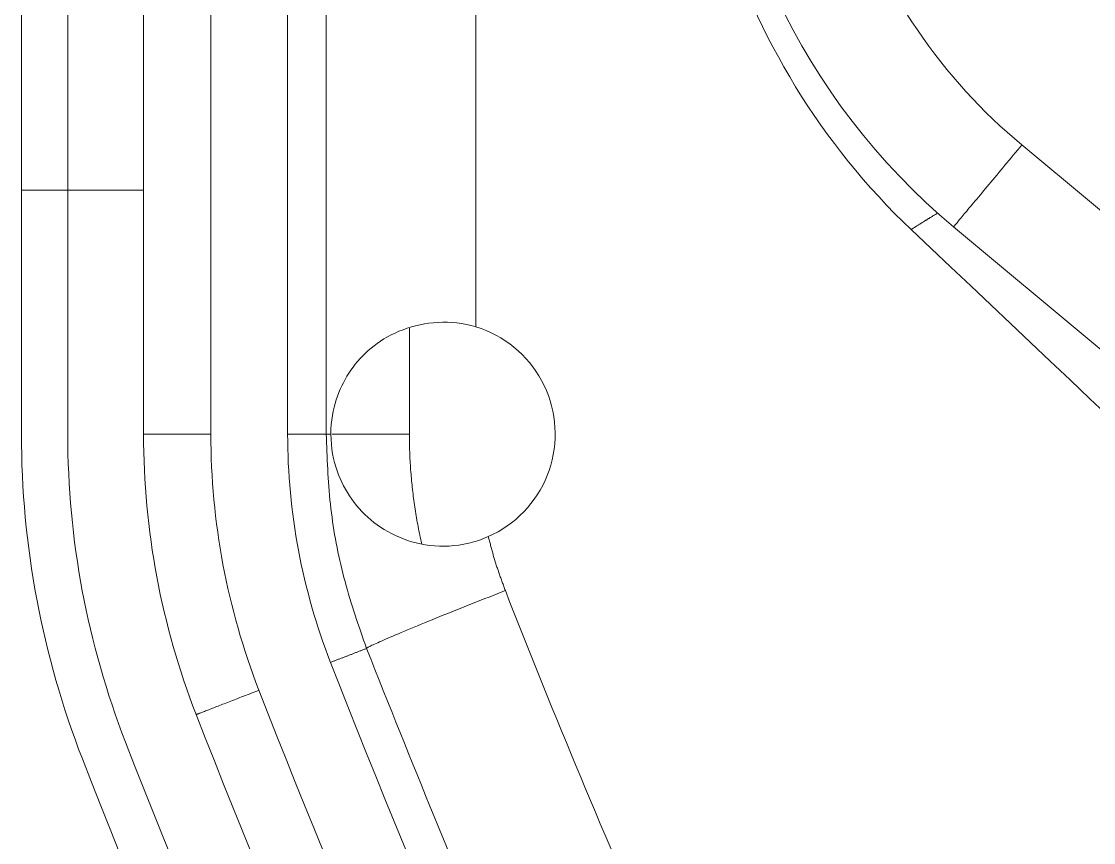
# Model space of a CAD drawing. Header units: inches. Extents: x 0 to 40, y 35.9 to 64.1.
# Drawn here: x 24.082 to 24.726, y 49.03 to 49.523 of the extents above; entities that cross this region are included whole.
import ezdxf

# ---------------------------------------------------------------- set-up
doc = ezdxf.new("R2010")
doc.units = ezdxf.units.IN
doc.header["$MEASUREMENT"] = 0
doc.layers.add('2', color=7, linetype='Continuous')

# ---------------------------------------------------------------- blocks, each defined once
blk = doc.blocks.new('block 1918')
at = {"layer": '2', "color": 80, "lineweight": 18, "true_color": 0x3fff00}
blk.add_lwpolyline([(24.11005, 49.42155), (24.11005, 49.27517)], dxfattribs=at)
blk = doc.blocks.new('block 1920')
at = {"layer": '2', "color": 80, "lineweight": 18, "true_color": 0x3fff00}
blk.add_lwpolyline([(24.31507, 49.33883), (24.31507, 49.27517)], dxfattribs=at)
blk = doc.blocks.new('block 1922')
at = {"layer": '2', "color": 80, "lineweight": 18, "true_color": 0x3fff00}
blk.add_lwpolyline([(24.31507, 49.27517), (24.26863, 49.27517)], dxfattribs=at)
blk = doc.blocks.new('block 1924')
at = {"layer": '2', "color": 80, "lineweight": 18, "true_color": 0x3fff00}
blk.add_lwpolyline([(24.08225, 49.42155), (24.11005, 49.42155)], dxfattribs=at)
blk = doc.blocks.new('block 1925')
at = {"layer": '2', "color": 80, "lineweight": 18, "true_color": 0x3fff00}
blk.add_lwpolyline([(24.15553, 49.42155), (24.11005, 49.42155)], dxfattribs=at)
blk = doc.blocks.new('block 1926')
at = {"layer": '2', "color": 80, "lineweight": 18, "true_color": 0x3fff00}
blk.add_lwpolyline([(24.08225, 49.42155), (24.08225, 49.27517)], dxfattribs=at)
blk = doc.blocks.new('block 2051')
at = {"layer": '2', "color": 7, "lineweight": 18, "true_color": 0xffffff}
blk.add_lwpolyline([(24.26794, 49.27517), (24.26519, 49.27517)], dxfattribs=at)
blk = doc.blocks.new('block 2092')
at = {"layer": '2', "color": 7, "lineweight": 18, "true_color": 0xffffff}
blk.add_lwpolyline([(24.15553, 49.27517), (24.15553, 52.53824)], dxfattribs=at)
blk = doc.blocks.new('block 2106')
at = {"layer": '2', "color": 7, "lineweight": 18, "true_color": 0xffffff}
blk.add_lwpolyline([(24.19594, 52.53824), (24.19594, 49.27517)], dxfattribs=at)
blk = doc.blocks.new('block 2119')
at = {"layer": '2', "color": 7, "lineweight": 18, "true_color": 0xffffff}
blk.add_lwpolyline([(24.11005, 49.42155), (24.08225, 49.42155)], dxfattribs=at)
blk = doc.blocks.new('block 2120')
at = {"layer": '2', "color": 7, "lineweight": 18, "true_color": 0xffffff}
blk.add_lwpolyline([(24.11005, 49.42155), (24.15553, 49.42155)], dxfattribs=at)
blk = doc.blocks.new('block 2121')
at = {"layer": '2', "color": 7, "lineweight": 18, "true_color": 0xffffff}
blk.add_lwpolyline([(24.242, 49.27517), (24.242, 52.53824)], dxfattribs=at)
blk = doc.blocks.new('block 2122')
at = {"layer": '2', "color": 7, "lineweight": 18, "true_color": 0xffffff}
blk.add_lwpolyline([(24.26519, 49.27517), (24.242, 49.27517)], dxfattribs=at)
blk = doc.blocks.new('block 2149')
at = {"layer": '2', "color": 7, "lineweight": 18, "true_color": 0xffffff}
blk.add_lwpolyline([(25.23563, 48.90468), (24.64167, 49.39964)], dxfattribs=at)
blk = doc.blocks.new('block 2151')
at = {"layer": '2', "color": 7, "lineweight": 18, "true_color": 0xffffff}
blk.add_lwpolyline([(24.68263, 49.44876), (24.92864, 49.24392)], dxfattribs=at)
blk = doc.blocks.new('block 2255')
at = {"layer": '2', "color": 7, "lineweight": 18, "true_color": 0xffffff}
blk.add_lwpolyline([(24.11005, 52.55626), (24.11005, 49.42155)], dxfattribs=at)
blk = doc.blocks.new('block 2263')
at = {"layer": '2', "color": 7, "lineweight": 18, "true_color": 0xffffff}
blk.add_lwpolyline([(24.08225, 52.55261), (24.08225, 49.42155)], dxfattribs=at)
blk = doc.blocks.new('block 2288')
at = {"layer": '2', "color": 80, "lineweight": 18, "true_color": 0x3fff00}
blk.add_open_spline([(24.1188, 49.08017), (24.09465, 49.14236), (24.08225, 49.20847), (24.08225, 49.27517)], degree=3, dxfattribs=at)
blk = doc.blocks.new('block 2289')
at = {"layer": '2', "color": 80, "lineweight": 18, "true_color": 0x3fff00}
blk.add_open_spline([(24.11005, 49.27517), (24.11005, 49.21191), (24.1218, 49.14921), (24.14471, 49.09027)], degree=3, dxfattribs=at)
blk = doc.blocks.new('block 2290')
at = {"layer": '2', "color": 80, "lineweight": 18, "true_color": 0x3fff00}
blk.add_open_spline([(24.1188, 49.08017), (24.23587, 48.77893), (24.3796, 48.48872), (24.54823, 48.21301)], degree=3, dxfattribs=at)
blk = doc.blocks.new('block 2293')
at = {"layer": '2', "color": 80, "lineweight": 18, "true_color": 0x3fff00}
blk.add_open_spline([(24.14471, 49.09027), (24.26119, 48.79054), (24.40416, 48.50181), (24.57194, 48.22748)], degree=3, dxfattribs=at)
blk = doc.blocks.new('block 2331')
at = {"layer": '2', "color": 7, "lineweight": 18, "true_color": 0xffffff}
blk.add_open_spline([(24.242, 49.27517), (24.242, 49.22828), (24.25072, 49.18177), (24.26773, 49.13805)], degree=3, dxfattribs=at)
blk = doc.blocks.new('block 2349')
at = {"layer": '2', "color": 7, "lineweight": 18, "true_color": 0xffffff}
blk.add_open_spline([(24.18712, 49.10674), (24.16624, 49.16044), (24.15553, 49.21753), (24.15553, 49.27517)], degree=3, dxfattribs=at)
blk = doc.blocks.new('block 2353')
at = {"layer": '2', "color": 7, "lineweight": 18, "true_color": 0xffffff}
blk.add_open_spline([(24.61073, 48.25125), (24.44436, 48.52324), (24.3026, 48.80953), (24.18712, 49.10674)], degree=3, dxfattribs=at)
blk = doc.blocks.new('block 2356')
at = {"layer": '2', "color": 7, "lineweight": 18, "true_color": 0xffffff}
blk.add_open_spline([(24.22477, 49.12134), (24.33939, 48.82641), (24.48009, 48.54226), (24.64518, 48.2723)], degree=3, dxfattribs=at)
blk = doc.blocks.new('block 2357')
at = {"layer": '2', "color": 7, "lineweight": 18, "true_color": 0xffffff}
blk.add_open_spline([(24.19594, 49.27517), (24.19594, 49.22256), (24.20569, 49.1704), (24.22477, 49.12134)], degree=3, dxfattribs=at)
blk = doc.blocks.new('block 2363')
at = {"layer": '2', "color": 7, "lineweight": 18, "true_color": 0xffffff}
blk.add_open_spline([(24.68452, 48.29635), (24.52081, 48.56396), (24.38135, 48.84567), (24.26773, 49.13805)], degree=3, dxfattribs=at)
blk = doc.blocks.new('block 2364')
at = {"layer": '2', "color": 7, "lineweight": 18, "true_color": 0xffffff}
blk.add_open_spline([(24.64167, 49.39964), (24.55058, 49.47557), (24.49787, 49.58805), (24.49787, 49.70666)], degree=3, dxfattribs=at)
blk = doc.blocks.new('block 2453')
at = {"layer": '2', "color": 7, "lineweight": 18, "true_color": 0xffffff}
blk.add_open_spline([(24.19594, 49.27517), (24.17361, 49.27517), (24.15553, 49.27517), (24.15553, 49.27517)], degree=3, dxfattribs=at)
blk = doc.blocks.new('block 2466')
at = {"layer": '2', "color": 7, "lineweight": 18, "true_color": 0xffffff}
blk.add_lwpolyline([(24.56184, 49.70666), (24.56188, 49.70084), (24.56201, 49.69502), (24.56229, 49.6892), (24.56264, 49.68341), (24.56308, 49.67762), (24.56363, 49.67183), (24.56429, 49.66608), (24.56505, 49.66033), (24.56587, 49.65457), (24.56684, 49.64886), (24.56791, 49.64314), (24.56904, 49.63745), (24.57032, 49.6317), (24.5717, 49.62591), (24.57318, 49.62012), (24.57476, 49.6144), (24.57642, 49.60869), (24.57821, 49.60304), (24.5801, 49.59739), (24.5821, 49.59181), (24.58417, 49.58622), (24.58637, 49.58068), (24.58865, 49.5752), (24.59102, 49.56972), (24.5935, 49.56428), (24.59609, 49.5589), (24.59877, 49.55356), (24.60153, 49.54829), (24.60436, 49.54309), (24.60732, 49.53792), (24.61035, 49.53282), (24.61345, 49.52776), (24.61669, 49.52277), (24.62, 49.5178), (24.62337, 49.51291), (24.62685, 49.50809), (24.63043, 49.5033), (24.63405, 49.49862), (24.6377, 49.4941), (24.64142, 49.48962), (24.64518, 49.48525), (24.64907, 49.48091), (24.653, 49.47667), (24.657, 49.47247), (24.6611, 49.46833), (24.66523, 49.4643), (24.66947, 49.46031), (24.67377, 49.45641), (24.67818, 49.45255), (24.68263, 49.44876)], dxfattribs=at)
blk = doc.blocks.new('block 2474')
at = {"layer": '2', "color": 80, "lineweight": 18, "true_color": 0x3fff00}
blk.add_lwpolyline([(24.31507, 49.27517), (24.31507, 49.27382), (24.31507, 49.27248), (24.3151, 49.27114), (24.3151, 49.26979), (24.31514, 49.26845), (24.31517, 49.2671), (24.31521, 49.26576), (24.31528, 49.26445), (24.31531, 49.26311), (24.31538, 49.26176), (24.31542, 49.26042), (24.31548, 49.25911), (24.31559, 49.25777), (24.31566, 49.25642), (24.31573, 49.25512), (24.31583, 49.25377), (24.31593, 49.25246), (24.31604, 49.25112), (24.31614, 49.24981), (24.31624, 49.24847), (24.31638, 49.24716), (24.31652, 49.24585), (24.31666, 49.2445), (24.31679, 49.2432), (24.31693, 49.24189), (24.31707, 49.24058), (24.31724, 49.23923), (24.31741, 49.23792), (24.31755, 49.23662), (24.31776, 49.23531), (24.31793, 49.234), (24.3181, 49.23269), (24.31831, 49.23138), (24.31852, 49.23007), (24.31872, 49.22876), (24.31893, 49.22745), (24.31914, 49.22614), (24.31934, 49.22483), (24.31958, 49.22356), (24.31982, 49.22225), (24.32007, 49.22094), (24.32031, 49.21967), (24.32055, 49.21836), (24.32082, 49.21705), (24.32106, 49.21574), (24.32134, 49.21446), (24.32162, 49.21319), (24.32189, 49.21188), (24.3222, 49.21057), (24.32248, 49.2093)], dxfattribs=at)
blk = doc.blocks.new('block 2523')
at = {"layer": '2', "color": 7, "lineweight": 18, "true_color": 0xffffff}
blk.add_lwpolyline([(24.61621, 49.39795), (24.62813, 49.38668), (24.64005, 49.37538), (24.652, 49.36412), (24.66392, 49.35282), (24.67584, 49.34155), (24.68776, 49.33025), (24.69965, 49.31895), (24.71157, 49.30769), (24.72349, 49.29639), (24.73541, 49.28509), (24.74733, 49.27379), (24.75925, 49.26252), (24.77113, 49.25122), (24.78305, 49.23992), (24.79497, 49.22862), (24.80689, 49.21732), (24.81878, 49.20602), (24.8307, 49.19472), (24.84258, 49.18342), (24.8545, 49.17212), (24.86639, 49.16082), (24.87831, 49.14949), (24.89019, 49.13819), (24.90211, 49.12689), (24.914, 49.11559), (24.92592, 49.10426), (24.93781, 49.09296), (24.94973, 49.08166), (24.96161, 49.07032), (24.9735, 49.05902), (24.98542, 49.04769), (24.9973, 49.03639), (25.00919, 49.02509), (25.02111, 49.01375), (25.03299, 49.00245), (25.04488, 48.99112), (25.05677, 48.97982), (25.06865, 48.96848), (25.08057, 48.95715), (25.09246, 48.94585), (25.10434, 48.93452), (25.11623, 48.92318), (25.12811, 48.91188), (25.14, 48.90055), (25.15188, 48.88921), (25.16377, 48.87788), (25.17566, 48.86654), (25.18754, 48.85524), (25.19943, 48.84391), (25.21131, 48.83257)], dxfattribs=at)
blk = doc.blocks.new('block 2557')
at = {"layer": '2', "color": 7, "lineweight": 18, "true_color": 0xffffff}
blk.add_lwpolyline([(24.48385, 49.70666), (24.48391, 49.69971), (24.48409, 49.69275), (24.48436, 49.68579), (24.48478, 49.67886), (24.48529, 49.67194), (24.48591, 49.66505), (24.48664, 49.65816), (24.4875, 49.6513), (24.48846, 49.64445), (24.48953, 49.63762), (24.4907, 49.6308), (24.49201, 49.62405), (24.49339, 49.6173), (24.4949, 49.61055), (24.49652, 49.60386), (24.49825, 49.59718), (24.50007, 49.59053), (24.502, 49.58392), (24.50403, 49.57734), (24.50617, 49.57082), (24.50844, 49.56431), (24.51079, 49.55784), (24.51323, 49.55143), (24.51578, 49.54502), (24.51843, 49.53868), (24.52123, 49.53238), (24.52405, 49.52614), (24.52701, 49.51994), (24.53008, 49.51377), (24.53325, 49.50764), (24.53649, 49.50161), (24.53983, 49.49558), (24.54331, 49.48962), (24.54686, 49.48373), (24.55047, 49.47788), (24.55423, 49.47209), (24.55805, 49.46637), (24.56198, 49.46072), (24.56601, 49.4551), (24.57011, 49.44956), (24.57431, 49.44408), (24.57862, 49.43867), (24.583, 49.43333), (24.58747, 49.42806), (24.59206, 49.42286), (24.59671, 49.41772), (24.60146, 49.41266), (24.60628, 49.4077), (24.61121, 49.40277), (24.61621, 49.39795)], dxfattribs=at)
blk = doc.blocks.new('block 2567')
at = {"layer": '2', "color": 7, "lineweight": 18, "true_color": 0xffffff}
blk.add_open_spline([(24.28934, 49.14646), (24.2894, 49.14653), (24.28954, 49.14666), (24.28954, 49.14666), (24.28954, 49.14666), (24.28975, 49.1468), (24.28975, 49.1468), (24.28975, 49.1468), (24.29006, 49.14697), (24.29006, 49.14697), (24.29006, 49.14697), (24.2904, 49.14718), (24.2904, 49.14718), (24.2904, 49.14718), (24.29082, 49.14742), (24.29082, 49.14742), (24.29082, 49.14742), (24.29133, 49.1477), (24.29133, 49.1477), (24.29133, 49.1477), (24.29192, 49.14797), (24.29192, 49.14797), (24.29192, 49.14797), (24.29261, 49.14832), (24.29261, 49.14832), (24.29261, 49.14832), (24.29333, 49.14866), (24.29333, 49.14866), (24.29333, 49.14866), (24.29416, 49.14904), (24.29416, 49.14904), (24.29416, 49.14904), (24.29505, 49.14945), (24.29505, 49.14945), (24.29505, 49.14945), (24.29605, 49.1499), (24.29605, 49.1499), (24.29605, 49.1499), (24.29712, 49.15038), (24.29712, 49.15038), (24.29712, 49.15038), (24.29826, 49.1509), (24.29826, 49.1509), (24.29826, 49.1509), (24.2995, 49.15145), (24.2995, 49.15145), (24.2995, 49.15145), (24.30077, 49.152), (24.30077, 49.152), (24.30077, 49.152), (24.30219, 49.15262), (24.30219, 49.15262), (24.30219, 49.15262), (24.30363, 49.15324), (24.30363, 49.15324), (24.30363, 49.15324), (24.30518, 49.1539), (24.30518, 49.1539), (24.30518, 49.1539), (24.30677, 49.15459), (24.30677, 49.15459), (24.30677, 49.15459), (24.30846, 49.15531), (24.30846, 49.15531), (24.30846, 49.15531), (24.31021, 49.15603), (24.31021, 49.15603), (24.31021, 49.15603), (24.31204, 49.15683), (24.31204, 49.15683), (24.31204, 49.15683), (24.31393, 49.15759), (24.31393, 49.15759), (24.31393, 49.15759), (24.31586, 49.15841), (24.31586, 49.15841), (24.31586, 49.15841), (24.3179, 49.15924), (24.3179, 49.15924), (24.3179, 49.15924), (24.31996, 49.1601), (24.31996, 49.1601), (24.31996, 49.1601), (24.32206, 49.16096), (24.32206, 49.16096), (24.32206, 49.16096), (24.32423, 49.16186), (24.32423, 49.16186), (24.32423, 49.16186), (24.32647, 49.16275), (24.32647, 49.16275), (24.32647, 49.16275), (24.32871, 49.16368), (24.32871, 49.16368), (24.32871, 49.16368), (24.33102, 49.16461), (24.33102, 49.16461), (24.33102, 49.16461), (24.33336, 49.16558), (24.33336, 49.16558), (24.33336, 49.16558), (24.33574, 49.16654), (24.33574, 49.16654), (24.33574, 49.16654), (24.33815, 49.16751), (24.33815, 49.16751), (24.33815, 49.16751), (24.34056, 49.16847), (24.34056, 49.16847), (24.34056, 49.16847), (24.34301, 49.16944), (24.34301, 49.16944), (24.34301, 49.16944), (24.34546, 49.17044), (24.34546, 49.17044), (24.34546, 49.17044), (24.34794, 49.17143), (24.34794, 49.17143), (24.34794, 49.17143), (24.35042, 49.1724), (24.35042, 49.1724), (24.35042, 49.1724), (24.35293, 49.1734), (24.35293, 49.1734), (24.35293, 49.1734), (24.35541, 49.1744), (24.35541, 49.1744), (24.35541, 49.1744), (24.35789, 49.17536), (24.35789, 49.17536), (24.35789, 49.17536), (24.36041, 49.17636), (24.36041, 49.17636), (24.36041, 49.17636), (24.36289, 49.17733), (24.36289, 49.17733), (24.36289, 49.17733), (24.36533, 49.17832), (24.36533, 49.17832), (24.36533, 49.17832), (24.36781, 49.17929), (24.36781, 49.17929), (24.36781, 49.17929), (24.37023, 49.18022), (24.37023, 49.18022), (24.37023, 49.18022), (24.37267, 49.18118), (24.37267, 49.18118)], degree=3, knots=[0, 0, 0, 0, 1, 1, 1, 2, 2, 2, 3, 3, 3, 4, 4, 4, 5, 5, 5, 6, 6, 6, 7, 7, 7, 8, 8, 8, 9, 9, 9, 10, 10, 10, 11, 11, 11, 12, 12, 12, 13, 13, 13, 14, 14, 14, 15, 15, 15, 16, 16, 16, 17, 17, 17, 18, 18, 18, 19, 19, 19, 20, 20, 20, 21, 21, 21, 22, 22, 22, 23, 23, 23, 24, 24, 24, 25, 25, 25, 26, 26, 26, 27, 27, 27, 28, 28, 28, 29, 29, 29, 30, 30, 30, 31, 31, 31, 32, 32, 32, 33, 33, 33, 34, 34, 34, 35, 35, 35, 36, 36, 36, 37, 37, 37, 38, 38, 38, 39, 39, 39, 40, 40, 40, 41, 41, 41, 42, 42, 42, 43, 43, 43, 44, 44, 44, 45, 45, 45, 46, 46, 46, 47, 47, 47, 48, 48, 48, 49, 49, 49, 49], dxfattribs=at)
blk = doc.blocks.new('block 2571')
at = {"layer": '2', "color": 7, "lineweight": 18, "true_color": 0xffffff}
blk.add_lwpolyline([(24.63209, 49.40791), (24.63178, 49.4077), (24.63147, 49.40749), (24.63116, 49.40729), (24.63081, 49.40708), (24.6305, 49.40691), (24.63019, 49.4067), (24.62988, 49.40649), (24.62954, 49.40632), (24.62923, 49.40611), (24.62892, 49.40591), (24.62861, 49.4057), (24.6283, 49.40549), (24.62795, 49.40532), (24.62764, 49.40512), (24.62733, 49.40491), (24.62702, 49.4047), (24.62668, 49.40453), (24.62637, 49.40432), (24.62606, 49.40412), (24.62575, 49.40391), (24.6254, 49.4037), (24.62509, 49.40353), (24.62478, 49.40332), (24.62447, 49.40312), (24.62416, 49.40291), (24.62382, 49.40274), (24.62351, 49.40253), (24.6232, 49.40232), (24.62289, 49.40212), (24.62258, 49.40191), (24.62224, 49.40174), (24.62193, 49.40153), (24.62162, 49.40133), (24.62131, 49.40112), (24.62096, 49.40095), (24.62065, 49.40074), (24.62034, 49.40053), (24.62003, 49.40033), (24.61969, 49.40012), (24.61938, 49.39995), (24.61907, 49.39974), (24.61876, 49.39953), (24.61845, 49.39933), (24.6181, 49.39916), (24.61779, 49.39895), (24.61748, 49.39874), (24.61717, 49.39854), (24.61686, 49.39833), (24.61652, 49.39816), (24.61621, 49.39795)], dxfattribs=at)
blk = doc.blocks.new('block 2628')
at = {"layer": '2', "color": 7, "lineweight": 18, "true_color": 0xffffff}
blk.add_lwpolyline([(24.42287, 48.83375), (24.42004, 48.83995), (24.41725, 48.84615), (24.41443, 48.85232), (24.4116, 48.85852), (24.40878, 48.86472), (24.40595, 48.87088), (24.40316, 48.87709), (24.40034, 48.88329), (24.39755, 48.88949), (24.39476, 48.89569), (24.39193, 48.90189), (24.38914, 48.90809), (24.38638, 48.91429), (24.38359, 48.92049), (24.3808, 48.92669), (24.37805, 48.93293), (24.37529, 48.93913), (24.37253, 48.94537), (24.36981, 48.95157), (24.36709, 48.9578), (24.36437, 48.96404), (24.36165, 48.97028), (24.35893, 48.97651), (24.35624, 48.98278), (24.35359, 48.98902), (24.3509, 48.99529), (24.34825, 49.00152), (24.34559, 49.00779), (24.34298, 49.01406), (24.34036, 49.02033), (24.33774, 49.0266), (24.33512, 49.03291), (24.33254, 49.03918), (24.32995, 49.04548), (24.32737, 49.05179), (24.32482, 49.05809), (24.32224, 49.06436), (24.31969, 49.07067), (24.31714, 49.07697), (24.31459, 49.08327), (24.31204, 49.08958), (24.30952, 49.09592), (24.30697, 49.10222), (24.30446, 49.10853), (24.30194, 49.11487), (24.2994, 49.12117), (24.29688, 49.12748), (24.29437, 49.13381), (24.29185, 49.14012), (24.28934, 49.14646)], dxfattribs=at)
blk = doc.blocks.new('block 2638')
at = {"layer": '2', "color": 7, "lineweight": 18, "true_color": 0xffffff}
blk.add_lwpolyline([(24.52281, 48.83457), (24.51957, 48.84139), (24.5163, 48.84825), (24.51309, 48.85507), (24.50986, 48.86189), (24.50665, 48.86875), (24.50345, 48.87557), (24.50024, 48.88243), (24.49707, 48.88928), (24.49391, 48.89614), (24.49074, 48.90303), (24.4876, 48.90988), (24.48447, 48.91674), (24.48133, 48.92363), (24.4782, 48.93052), (24.4751, 48.93741), (24.47199, 48.9443), (24.46889, 48.95119), (24.46583, 48.95808), (24.46276, 48.965), (24.4597, 48.97189), (24.45666, 48.97882), (24.4536, 48.98574), (24.45057, 48.99263), (24.44757, 48.99959), (24.44454, 49.00652), (24.44154, 49.01344), (24.43858, 49.0204), (24.43558, 49.02733), (24.43262, 49.03429), (24.42965, 49.04121), (24.42673, 49.04817), (24.42376, 49.05516), (24.42083, 49.06212), (24.41794, 49.06908), (24.41501, 49.07607), (24.41212, 49.08303), (24.40926, 49.09003), (24.40637, 49.09702), (24.40351, 49.10398), (24.40065, 49.11101), (24.39782, 49.118), (24.39496, 49.12499), (24.39214, 49.13202), (24.38935, 49.13902), (24.38652, 49.14604), (24.38373, 49.15304), (24.38094, 49.16007), (24.37818, 49.16709), (24.37543, 49.17412), (24.37267, 49.18118)], dxfattribs=at)
blk = doc.blocks.new('block 2661')
at = {"layer": '2', "color": 7, "lineweight": 18, "true_color": 0xffffff}
blk.add_lwpolyline([(24.26794, 49.27517), (24.26804, 49.27207), (24.26825, 49.269), (24.26856, 49.26607), (24.26901, 49.26328), (24.26956, 49.26059), (24.27018, 49.25801), (24.27087, 49.25553), (24.27166, 49.25312), (24.27252, 49.25077), (24.27345, 49.2485), (24.27445, 49.2463), (24.27552, 49.24413), (24.27666, 49.24202), (24.27786, 49.23999), (24.27917, 49.23799), (24.28052, 49.23603), (24.28193, 49.23414), (24.28341, 49.23227), (24.28496, 49.23045), (24.28658, 49.22866), (24.2883, 49.22697), (24.29006, 49.22528), (24.29189, 49.2237), (24.29381, 49.22215), (24.29578, 49.22066), (24.29781, 49.21925), (24.29991, 49.21787), (24.30208, 49.2166), (24.30432, 49.21539), (24.30666, 49.21426), (24.30904, 49.21319), (24.31149, 49.21219), (24.31397, 49.21133), (24.31655, 49.2105), (24.31917, 49.20981), (24.32182, 49.20919), (24.32458, 49.20871), (24.32737, 49.20833), (24.33019, 49.20806), (24.33309, 49.20788), (24.33598, 49.20785), (24.33891, 49.20795), (24.34184, 49.20819), (24.3448, 49.20854), (24.3478, 49.20905), (24.35076, 49.20968), (24.35372, 49.21043), (24.35665, 49.21133), (24.35955, 49.2124), (24.36244, 49.21357)], dxfattribs=at)
blk = doc.blocks.new('block 2663')
at = {"layer": '2', "color": 7, "lineweight": 18, "true_color": 0xffffff}
blk.add_lwpolyline([(24.35496, 49.33952), (24.35211, 49.34031), (24.34925, 49.341), (24.34639, 49.34152), (24.34353, 49.3419), (24.3407, 49.34217), (24.33788, 49.34231), (24.33505, 49.34235), (24.3323, 49.34224), (24.32951, 49.34204), (24.32678, 49.34176), (24.3241, 49.34131), (24.32144, 49.3408), (24.31883, 49.34021), (24.31624, 49.33949), (24.31373, 49.33869), (24.31125, 49.33783), (24.30883, 49.33687), (24.30649, 49.33583), (24.30418, 49.33473), (24.30198, 49.33353), (24.29981, 49.33229), (24.29774, 49.33101), (24.29578, 49.32963), (24.29385, 49.32822), (24.29206, 49.32677), (24.2903, 49.32526), (24.28865, 49.32371), (24.28703, 49.32212), (24.28548, 49.32047), (24.284, 49.31882), (24.28258, 49.31709), (24.28124, 49.31534), (24.27997, 49.31354), (24.27872, 49.31172), (24.27759, 49.30986), (24.27649, 49.30796), (24.27545, 49.30603), (24.27449, 49.30407), (24.27356, 49.30207), (24.27273, 49.30004), (24.27194, 49.29794), (24.27118, 49.2958), (24.27053, 49.2936), (24.26991, 49.29129), (24.26939, 49.28891), (24.26891, 49.2864), (24.26849, 49.28374), (24.26822, 49.28099), (24.26801, 49.27813), (24.26794, 49.27517)], dxfattribs=at)
blk = doc.blocks.new('block 2664')
at = {"layer": '2', "color": 7, "lineweight": 18, "true_color": 0xffffff}
blk.add_lwpolyline([(24.36244, 49.21357), (24.3654, 49.21498), (24.36826, 49.2165), (24.37109, 49.21818), (24.37381, 49.21998), (24.37643, 49.22191), (24.37898, 49.22397), (24.38142, 49.22618), (24.38373, 49.22849), (24.38597, 49.2309), (24.38804, 49.23338), (24.39, 49.236), (24.39183, 49.23868), (24.39355, 49.24151), (24.3951, 49.24437), (24.39655, 49.24733), (24.39782, 49.25033), (24.39896, 49.25339), (24.39992, 49.25649), (24.40075, 49.25966), (24.40144, 49.26287), (24.40196, 49.26611), (24.40233, 49.26938), (24.40254, 49.27262), (24.40258, 49.27589), (24.40244, 49.27916), (24.40216, 49.2824), (24.40175, 49.28567), (24.40116, 49.28888), (24.40041, 49.29208), (24.39951, 49.29522), (24.39848, 49.29832), (24.39727, 49.30135), (24.39593, 49.30435), (24.39445, 49.30724), (24.39279, 49.3101), (24.39103, 49.31286), (24.38914, 49.31551), (24.38711, 49.31806), (24.38497, 49.32054), (24.38273, 49.32288), (24.38032, 49.32515), (24.37784, 49.32729), (24.37526, 49.32929), (24.3726, 49.33118), (24.36985, 49.33291), (24.36702, 49.33453), (24.36409, 49.33597), (24.3611, 49.33732), (24.35807, 49.33849), (24.35496, 49.33952)], dxfattribs=at)
blk = doc.blocks.new('block 2665')
at = {"layer": '2', "color": 7, "lineweight": 18, "true_color": 0xffffff}
blk.add_lwpolyline([(24.36244, 49.21357), (24.36261, 49.21291), (24.36279, 49.21226), (24.36296, 49.2116), (24.36313, 49.21095), (24.3633, 49.2103), (24.36347, 49.20964), (24.36365, 49.20899), (24.36382, 49.20833), (24.36399, 49.20768), (24.36416, 49.20699), (24.36437, 49.20637), (24.36454, 49.20568), (24.36471, 49.20502), (24.36489, 49.20437), (24.36509, 49.20371), (24.36527, 49.20306), (24.36544, 49.20241), (24.36564, 49.20175), (24.36582, 49.20113), (24.36602, 49.20044), (24.36623, 49.19982), (24.3664, 49.19917), (24.36661, 49.19851), (24.36682, 49.19786), (24.36702, 49.1972), (24.36723, 49.19655), (24.36744, 49.19593), (24.36764, 49.19527), (24.36785, 49.19462), (24.36806, 49.19397), (24.3683, 49.19335), (24.3685, 49.19269), (24.36871, 49.19204), (24.36895, 49.19142), (24.36916, 49.19076), (24.3694, 49.19011), (24.36964, 49.18949), (24.36985, 49.18883), (24.37009, 49.18821), (24.37033, 49.18756), (24.37054, 49.18694), (24.37078, 49.18628), (24.37102, 49.18563), (24.37126, 49.18501), (24.3715, 49.18435), (24.37171, 49.18373), (24.37195, 49.18308), (24.37219, 49.18246), (24.37243, 49.1818), (24.37267, 49.18118)], dxfattribs=at)
blk = doc.blocks.new('block 2702')
at = {"layer": '2', "color": 7, "lineweight": 18, "true_color": 0xffffff}
blk.add_open_spline([(24.18712, 49.10674), (24.18719, 49.10677), (24.18729, 49.1068), (24.18729, 49.1068), (24.18746, 49.10687), (24.18764, 49.10694), (24.18764, 49.10694), (24.18764, 49.10694), (24.18788, 49.10701), (24.18788, 49.10701), (24.18788, 49.10701), (24.18812, 49.10711), (24.18812, 49.10711), (24.18812, 49.10711), (24.18843, 49.10725), (24.18843, 49.10725), (24.18843, 49.10725), (24.18877, 49.10736), (24.18877, 49.10736), (24.18877, 49.10736), (24.18915, 49.10753), (24.18915, 49.10753), (24.18915, 49.10753), (24.18953, 49.10767), (24.18953, 49.10767), (24.18953, 49.10767), (24.18998, 49.10784), (24.18998, 49.10784), (24.18998, 49.10784), (24.19046, 49.10804), (24.19046, 49.10804), (24.19046, 49.10804), (24.19098, 49.10822), (24.19098, 49.10822), (24.19098, 49.10822), (24.19153, 49.10846), (24.19153, 49.10846), (24.19153, 49.10846), (24.19208, 49.10866), (24.19208, 49.10866), (24.19208, 49.10866), (24.1927, 49.10891), (24.1927, 49.10891), (24.1927, 49.10891), (24.19332, 49.10915), (24.19332, 49.10915), (24.19332, 49.10915), (24.19401, 49.10942), (24.19401, 49.10942), (24.19401, 49.10942), (24.1947, 49.10966), (24.1947, 49.10966), (24.1947, 49.10966), (24.19542, 49.10994), (24.19542, 49.10994), (24.19542, 49.10994), (24.19615, 49.11025), (24.19615, 49.11025), (24.19615, 49.11025), (24.19694, 49.11053), (24.19694, 49.11053), (24.19694, 49.11053), (24.19773, 49.11087), (24.19773, 49.11087), (24.19773, 49.11087), (24.19856, 49.11118), (24.19856, 49.11118), (24.19856, 49.11118), (24.19938, 49.11149), (24.19938, 49.11149), (24.19938, 49.11149), (24.20025, 49.11183), (24.20025, 49.11183), (24.20025, 49.11183), (24.20114, 49.11218), (24.20114, 49.11218), (24.20114, 49.11218), (24.20207, 49.11252), (24.20207, 49.11252), (24.20207, 49.11252), (24.203, 49.1129), (24.203, 49.1129), (24.203, 49.1129), (24.20393, 49.11328), (24.20393, 49.11328), (24.20393, 49.11328), (24.20493, 49.11366), (24.20493, 49.11366), (24.20493, 49.11366), (24.2059, 49.11404), (24.2059, 49.11404), (24.2059, 49.11404), (24.20689, 49.11442), (24.20689, 49.11442), (24.20689, 49.11442), (24.20793, 49.11483), (24.20793, 49.11483), (24.20793, 49.11483), (24.20896, 49.11521), (24.20896, 49.11521), (24.20896, 49.11521), (24.21003, 49.11562), (24.21003, 49.11562), (24.21003, 49.11562), (24.2111, 49.11604), (24.2111, 49.11604), (24.2111, 49.11604), (24.21217, 49.11645), (24.21217, 49.11645), (24.21217, 49.11645), (24.21327, 49.1169), (24.21327, 49.1169), (24.21327, 49.1169), (24.21437, 49.11731), (24.21437, 49.11731), (24.21437, 49.11731), (24.21551, 49.11776), (24.21551, 49.11776), (24.21551, 49.11776), (24.21664, 49.11821), (24.21664, 49.11821), (24.21664, 49.11821), (24.21778, 49.11866), (24.21778, 49.11866), (24.21778, 49.11866), (24.21892, 49.11907), (24.21892, 49.11907), (24.21892, 49.11907), (24.22005, 49.11955), (24.22005, 49.11955), (24.22005, 49.11955), (24.22123, 49.12), (24.22123, 49.12), (24.22123, 49.12), (24.2224, 49.12045), (24.2224, 49.12045), (24.2224, 49.12045), (24.22357, 49.12089), (24.22357, 49.12089), (24.22357, 49.12089), (24.22477, 49.12134), (24.22477, 49.12134)], degree=3, knots=[0, 0, 0, 0, 1, 1, 1, 2, 2, 2, 3, 3, 3, 4, 4, 4, 5, 5, 5, 6, 6, 6, 7, 7, 7, 8, 8, 8, 9, 9, 9, 10, 10, 10, 11, 11, 11, 12, 12, 12, 13, 13, 13, 14, 14, 14, 15, 15, 15, 16, 16, 16, 17, 17, 17, 18, 18, 18, 19, 19, 19, 20, 20, 20, 21, 21, 21, 22, 22, 22, 23, 23, 23, 24, 24, 24, 25, 25, 25, 26, 26, 26, 27, 27, 27, 28, 28, 28, 29, 29, 29, 30, 30, 30, 31, 31, 31, 32, 32, 32, 33, 33, 33, 34, 34, 34, 35, 35, 35, 36, 36, 36, 37, 37, 37, 38, 38, 38, 39, 39, 39, 40, 40, 40, 41, 41, 41, 42, 42, 42, 43, 43, 43, 44, 44, 44, 45, 45, 45, 46, 46, 46, 47, 47, 47, 47], dxfattribs=at)
blk = doc.blocks.new('block 2711')
at = {"layer": '2', "color": 7, "lineweight": 18, "true_color": 0xffffff}
blk.add_lwpolyline([(24.26519, 49.27517), (24.26519, 49.28877), (24.26519, 49.30238), (24.26519, 49.31599), (24.26519, 49.3296), (24.26519, 49.34321), (24.26519, 49.35678), (24.26519, 49.37039), (24.26519, 49.384), (24.26519, 49.3976), (24.26519, 49.41121), (24.26519, 49.42482), (24.26519, 49.43843), (24.26519, 49.45204), (24.26519, 49.46565), (24.26519, 49.47925), (24.26519, 49.49286), (24.26519, 49.50647), (24.26519, 49.52008), (24.26519, 49.53365), (24.26519, 49.54729), (24.26519, 49.56087), (24.26519, 49.57448), (24.26519, 49.58808), (24.26519, 49.60169), (24.26519, 49.6153), (24.26519, 49.62891), (24.26519, 49.64252), (24.26519, 49.65612), (24.26519, 49.66973), (24.26519, 49.68334), (24.26519, 49.69695), (24.26519, 49.71052), (24.26519, 49.72417), (24.26519, 49.73774), (24.26519, 49.75135), (24.26519, 49.76496), (24.26519, 49.77856), (24.26519, 49.79217), (24.26519, 49.80578), (24.26519, 49.81939), (24.26519, 49.833), (24.26519, 49.8466), (24.26519, 49.86021), (24.26519, 49.87382), (24.26519, 49.88743), (24.26519, 49.90104), (24.26519, 49.91461), (24.26519, 49.92822), (24.26519, 49.94183), (24.26519, 49.95543)], dxfattribs=at)
blk = doc.blocks.new('block 2714')
at = {"layer": '2', "color": 7, "lineweight": 18, "true_color": 0xffffff}
blk.add_lwpolyline([(24.28934, 49.14646), (24.28847, 49.14894), (24.28761, 49.15142), (24.28675, 49.15393), (24.28589, 49.15641), (24.28503, 49.15889), (24.2842, 49.16141), (24.28338, 49.16389), (24.28255, 49.1664), (24.28172, 49.16889), (24.28093, 49.1714), (24.28014, 49.17391), (24.27938, 49.17643), (24.27862, 49.17894), (24.27786, 49.18149), (24.27714, 49.18401), (24.27645, 49.18656), (24.27576, 49.18911), (24.27511, 49.19166), (24.27445, 49.19421), (24.27387, 49.19676), (24.27325, 49.19934), (24.2727, 49.20189), (24.27214, 49.20447), (24.27163, 49.20706), (24.27115, 49.20964), (24.27066, 49.21226), (24.27022, 49.21484), (24.26977, 49.21746), (24.26935, 49.22004), (24.26898, 49.22266), (24.26863, 49.22528), (24.26829, 49.22787), (24.26798, 49.23048), (24.2677, 49.2331), (24.26742, 49.23572), (24.26718, 49.23834), (24.26694, 49.24099), (24.26674, 49.24361), (24.26656, 49.24623), (24.26636, 49.24885), (24.26622, 49.2515), (24.26608, 49.25412), (24.26594, 49.25674), (24.26581, 49.25935), (24.26567, 49.26201), (24.26556, 49.26462), (24.26546, 49.26728), (24.26536, 49.2699), (24.26525, 49.27251), (24.26519, 49.27517)], dxfattribs=at)
blk = doc.blocks.new('block 2715')
at = {"layer": '2', "color": 7, "lineweight": 18, "true_color": 0xffffff}
blk.add_lwpolyline([(24.26773, 49.13805), (24.26815, 49.13822), (24.2686, 49.1384), (24.26901, 49.13857), (24.26946, 49.13874), (24.26987, 49.13891), (24.27032, 49.13905), (24.27073, 49.13922), (24.27118, 49.1394), (24.27159, 49.13957), (24.27204, 49.13974), (24.27249, 49.13991), (24.2729, 49.14008), (24.27335, 49.14022), (24.27376, 49.14039), (24.27421, 49.14057), (24.27463, 49.14074), (24.27507, 49.14091), (24.27549, 49.14108), (24.27593, 49.14126), (24.27635, 49.14139), (24.2768, 49.14157), (24.27724, 49.14174), (24.27766, 49.14191), (24.2781, 49.14208), (24.27852, 49.14225), (24.27897, 49.14243), (24.27938, 49.1426), (24.27983, 49.14277), (24.28024, 49.14291), (24.28069, 49.14308), (24.2811, 49.14325), (24.28155, 49.14343), (24.282, 49.1436), (24.28241, 49.14377), (24.28286, 49.14394), (24.28327, 49.14408), (24.28372, 49.14425), (24.28413, 49.14442), (24.28458, 49.1446), (24.28499, 49.14477), (24.28544, 49.14494), (24.28586, 49.14511), (24.2863, 49.14529), (24.28675, 49.14546), (24.28717, 49.1456), (24.28761, 49.14577), (24.28803, 49.14594), (24.28847, 49.14611), (24.28889, 49.14629), (24.28934, 49.14646)], dxfattribs=at)
blk = doc.blocks.new('block 2744')
at = {"layer": '2', "color": 7, "lineweight": 18, "true_color": 0xffffff}
blk.add_lwpolyline([(24.35496, 49.33952), (24.35496, 49.35182), (24.35496, 49.36415), (24.35496, 49.37645), (24.35496, 49.38875), (24.35496, 49.40108), (24.35496, 49.41338), (24.35496, 49.42568), (24.35496, 49.43798), (24.35496, 49.45031), (24.35496, 49.46261), (24.35496, 49.47491), (24.35496, 49.48721), (24.35496, 49.49955), (24.35496, 49.51184), (24.35496, 49.52414), (24.35496, 49.53648), (24.35496, 49.54878), (24.35496, 49.56107), (24.35496, 49.57337), (24.35496, 49.58571), (24.35496, 49.59801), (24.35496, 49.61031), (24.35496, 49.6226), (24.35496, 49.63494), (24.35496, 49.64724), (24.35496, 49.65954), (24.35496, 49.67187), (24.35496, 49.68417), (24.35496, 49.69647), (24.35496, 49.7088), (24.35496, 49.7211), (24.35496, 49.7334), (24.35496, 49.7457), (24.35496, 49.75803), (24.35496, 49.77033), (24.35496, 49.78263), (24.35496, 49.79493), (24.35496, 49.80726), (24.35496, 49.81956), (24.35496, 49.83186), (24.35496, 49.84419), (24.35496, 49.85649), (24.35496, 49.86879), (24.35496, 49.88109), (24.35496, 49.89342), (24.35496, 49.90572), (24.35496, 49.91802), (24.35496, 49.93032), (24.35496, 49.94265), (24.35496, 49.95495)], dxfattribs=at)
blk = doc.blocks.new('block 2748')
at = {"layer": '2', "color": 7, "lineweight": 18, "true_color": 0xffffff}
blk.add_open_spline([(24.68263, 49.44876), (24.68263, 49.44876), (24.68135, 49.44721), (24.68135, 49.44721), (24.68135, 49.44721), (24.68004, 49.44566), (24.68004, 49.44566), (24.68004, 49.44566), (24.67877, 49.44415), (24.67877, 49.44415), (24.67877, 49.44415), (24.67749, 49.44263), (24.67749, 49.44263), (24.67749, 49.44263), (24.67622, 49.44108), (24.67622, 49.44108), (24.67622, 49.44108), (24.67495, 49.43957), (24.67495, 49.43957), (24.67495, 49.43957), (24.6737, 49.43805), (24.6737, 49.43805), (24.6737, 49.43805), (24.67246, 49.43657), (24.67246, 49.43657), (24.67246, 49.43657), (24.67122, 49.43509), (24.67122, 49.43509), (24.67122, 49.43509), (24.66998, 49.43361), (24.66998, 49.43361), (24.66998, 49.43361), (24.66878, 49.43216), (24.66878, 49.43216), (24.66878, 49.43216), (24.66757, 49.43071), (24.66757, 49.43071), (24.66757, 49.43071), (24.66637, 49.42927), (24.66637, 49.42927), (24.66637, 49.42927), (24.6652, 49.42789), (24.6652, 49.42789), (24.6652, 49.42789), (24.66406, 49.42647), (24.66406, 49.42647), (24.66406, 49.42647), (24.66292, 49.42513), (24.66292, 49.42513), (24.66292, 49.42513), (24.66178, 49.42379), (24.66178, 49.42379), (24.66178, 49.42379), (24.66068, 49.42244), (24.66068, 49.42244), (24.66068, 49.42244), (24.65961, 49.42117), (24.65961, 49.42117), (24.65961, 49.42117), (24.65858, 49.41989), (24.65858, 49.41989), (24.65858, 49.41989), (24.65755, 49.41865), (24.65755, 49.41865), (24.65755, 49.41865), (24.65651, 49.41745), (24.65651, 49.41745), (24.65651, 49.41745), (24.65555, 49.41628), (24.65555, 49.41628), (24.65555, 49.41628), (24.65458, 49.41514), (24.65458, 49.41514), (24.65458, 49.41514), (24.65369, 49.41404), (24.65369, 49.41404), (24.65369, 49.41404), (24.65279, 49.41297), (24.65279, 49.41297), (24.65279, 49.41297), (24.65193, 49.41194), (24.65193, 49.41194), (24.65193, 49.41194), (24.65107, 49.41094), (24.65107, 49.41094), (24.65107, 49.41094), (24.65028, 49.40997), (24.65028, 49.40997), (24.65028, 49.40997), (24.64952, 49.40904), (24.64952, 49.40904), (24.64952, 49.40904), (24.6488, 49.40818), (24.6488, 49.40818), (24.6488, 49.40818), (24.64807, 49.40732), (24.64807, 49.40732), (24.64807, 49.40732), (24.64742, 49.40653), (24.64742, 49.40653), (24.64742, 49.40653), (24.64676, 49.40577), (24.64676, 49.40577), (24.64676, 49.40577), (24.64618, 49.40505), (24.64618, 49.40505), (24.64618, 49.40505), (24.64563, 49.40436), (24.64563, 49.40436), (24.64563, 49.40436), (24.64508, 49.40374), (24.64508, 49.40374), (24.64508, 49.40374), (24.64459, 49.40315), (24.64459, 49.40315), (24.64459, 49.40315), (24.64415, 49.4026), (24.64415, 49.4026), (24.64415, 49.4026), (24.64373, 49.40208), (24.64373, 49.40208), (24.64373, 49.40208), (24.64335, 49.40164), (24.64335, 49.40164), (24.64335, 49.40164), (24.64301, 49.40122), (24.64301, 49.40122), (24.64301, 49.40122), (24.6427, 49.40084), (24.6427, 49.40084), (24.6427, 49.40084), (24.64242, 49.40053), (24.64242, 49.40053), (24.64242, 49.40053), (24.64222, 49.40026), (24.64222, 49.40026), (24.64222, 49.40026), (24.64201, 49.40005), (24.64201, 49.40005), (24.64201, 49.40005), (24.64187, 49.39988), (24.64187, 49.39988), (24.64177, 49.39974), (24.6417, 49.39967), (24.6417, 49.39967)], degree=3, knots=[0, 0, 0, 0, 1, 1, 1, 2, 2, 2, 3, 3, 3, 4, 4, 4, 5, 5, 5, 6, 6, 6, 7, 7, 7, 8, 8, 8, 9, 9, 9, 10, 10, 10, 11, 11, 11, 12, 12, 12, 13, 13, 13, 14, 14, 14, 15, 15, 15, 16, 16, 16, 17, 17, 17, 18, 18, 18, 19, 19, 19, 20, 20, 20, 21, 21, 21, 22, 22, 22, 23, 23, 23, 24, 24, 24, 25, 25, 25, 26, 26, 26, 27, 27, 27, 28, 28, 28, 29, 29, 29, 30, 30, 30, 31, 31, 31, 32, 32, 32, 33, 33, 33, 34, 34, 34, 35, 35, 35, 36, 36, 36, 37, 37, 37, 38, 38, 38, 39, 39, 39, 40, 40, 40, 41, 41, 41, 42, 42, 42, 43, 43, 43, 44, 44, 44, 45, 45, 45, 46, 46, 46, 47, 47, 47, 48, 48, 48, 48], dxfattribs=at)

msp = doc.modelspace()

# ---------------------------------------------------------------- block references
at = {"layer": '2'}
for name in ['block 2255', 'block 2263', 'block 2092', 'block 2106', 'block 2121', 'block 2711', 'block 2744', 'block 2557', 'block 2364', 'block 2466', 'block 2748', 'block 2151', 'block 1924', 'block 1926', 'block 2119', 'block 1918', 'block 1925', 'block 2120', 'block 2571', 'block 2523', 'block 2149', 'block 2663', 'block 1920', 'block 2664', 'block 2288', 'block 2289', 'block 2349', 'block 2453', 'block 2357', 'block 2122', 'block 2331', 'block 2051', 'block 2714', 'block 2661', 'block 1922', 'block 2474', 'block 2665', 'block 2567', 'block 2638', 'block 2715', 'block 2628', 'block 2363', 'block 2702', 'block 2356', 'block 2353', 'block 2293', 'block 2290']:
    msp.add_blockref(name, (0, 0), dxfattribs=at)

doc.saveas('drawing.dxf')
